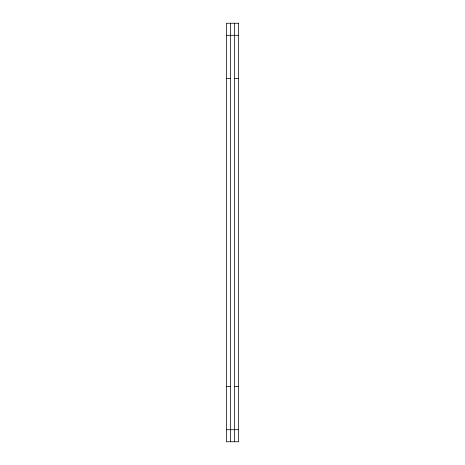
<?xml version="1.0" encoding="UTF-8"?>
<svg xmlns="http://www.w3.org/2000/svg" width="465" height="465" viewBox="0 0 465 465"><rect width="100%" height="100%" fill="white"/><g stroke="black" fill="none" stroke-linecap="round" stroke-linejoin="round"><path stroke-width="0.7" d="M226.345 35.305L238.655 35.305M226.345 78.637L230.692 78.637M234.308 78.637L238.655 78.637M226.345 386.363L230.692 386.363M234.308 386.363L238.655 386.363M226.345 429.695L238.655 429.695M234.546 23.25L234.546 441.75M230.454 23.25L230.454 441.75M238.655 23.25L226.345 23.25L226.345 441.75L238.655 441.75L238.655 23.25"/></g></svg>
